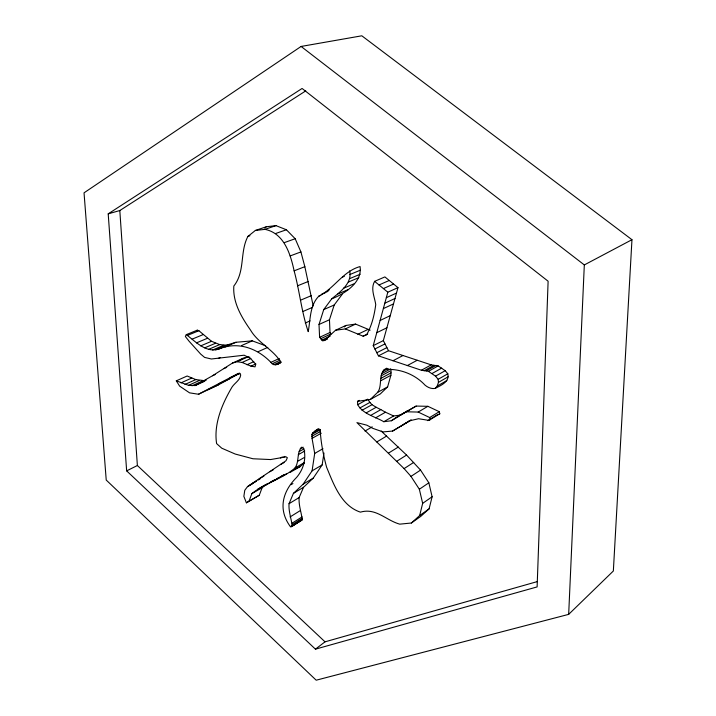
<?xml version="1.0" encoding="UTF-8"?>
<svg xmlns="http://www.w3.org/2000/svg" width="716" height="716" viewBox="0 0 716 716"><rect width="100%" height="100%" fill="white"/><g stroke="black" fill="none" stroke-linecap="round" stroke-linejoin="round"><path stroke-width="1.07" d="M327.105 339.303L322.809 340.798L319.605 337.325L319.014 324.464L323.73 309.589L331.705 298.849C344.566 293.775 362.448 282.659 360.076 266.558C343.045 271.23 334.22 288.494 318.844 296.147C309.589 305.49 310.52 319.613 308.22 331.642C301.508 311.916 299.601 290.929 294.124 270.836C290.481 254.046 284.216 233.326 264.983 229.353L255.361 230.463L247.906 236.432C239.618 251.996 245.382 271.516 233.828 286.033C232.655 302.403 241.453 317.134 250.484 330.022C258.082 343.036 273.208 349.498 280.815 362.072C278.81 364.355 274.89 365.876 272.232 363.773C258.458 348.629 238.285 340.771 218.631 349.113C205.698 353.086 195.459 341.371 186.285 334.649L185.346 336.475L189.069 341.21L200.677 354.089L204.615 357.409L211.381 358.993L244.138 355.208L250.296 358.224L255.746 364.229L255.03 366.843L250.958 366.145L242.097 362.457L237.094 361.723L232.449 363.075L212.536 375.739L195.182 385.566L188.55 385.351L176.279 380.831L187.144 376.007L195.799 379.578L204.901 380.742M399.367 416.059L391.321 420.766L383.803 421.715C374.987 416.542 363.101 414.161 357.705 404.701L357.49 401.363L370.288 399.474L377.645 392.35C382.935 385.45 377.466 372.15 386.792 368.167M370.288 399.474L380.286 393.961L387.616 386.891L390.882 375.3L391.115 370.539L381.118 375.864M568.674 614.364L584.319 264.929L301.096 46.45L84.041 192.828L106.228 480.06L316.186 680.2L568.674 614.364L613.352 570.992L631.96 239.699L361.822 35.8L301.096 46.45M256.256 481.116L247.494 486.638L244.774 490.299L243.861 496.358L246.385 502.811L249.007 501.218L251.844 493.637C264.929 483.049 282.328 478.932 295.019 467.978C299.431 461.704 296.531 453.174 301.454 447.214L303.745 448.467C306.564 458.732 303.441 469.41 296.603 477.42C282.435 491.552 277.701 509.55 290.436 526.699L291.672 526.609L302.259 519.744C301.364 512.352 298.563 505.263 299.127 497.566L303.539 487.292L313.259 478.109L322.155 464.917L323.981 453.031M291.672 526.609L292.244 526.063C291.322 518.608 288.485 511.466 289.04 503.706L293.435 493.36L303.172 484.132L312.078 470.86L314.691 453.443L312.051 438.362L311.934 434.388L312.856 432.822L317.6 429.09L320.159 429.493C320.822 442.291 323.256 454.866 326.603 467.226C333.692 484.276 341.174 505.765 360.408 512.146C375.998 507.572 385.888 520.299 399.752 524.157L411.369 523.011L420.838 516.308L429.09 508.87L432.115 496.779L428.848 482.808L420.56 470.09L406.581 455.063L381.172 431.032M411.369 523.011L419.657 515.538L422.664 503.348L419.352 489.252L410.984 476.391L404.093 468.613L356.926 422.619L366.825 425.179L372.687 428.311L383.006 431.909L392.547 431.077L411.065 420.05L392.547 431.077M384.062 369.599C399.116 368.167 414.716 374.02 425.053 385.163C427.864 387.526 431.506 389.083 435.212 388.412L437.216 386.085L438.452 382.371L438.147 379.301L435.525 376.168L428.437 371.327L421.411 370.244L378.442 355.852L373.233 345.64L387.812 292.2L397.98 287.635L384.895 276.913L374.62 281.352C370.36 288.781 374.629 296.934 375.739 304.613C374.361 315.076 371.855 325.556 366.61 334.802L363.11 336.189L345.291 328.913L335.536 330.255L324.276 340.628M435.212 388.412C440.814 385.414 449.863 381.852 447.813 373.797L445.2 370.691L438.174 365.912L431.193 364.865L388.502 350.715L383.346 340.61L397.98 287.635M320.446 338.847L330.846 334.005L330.013 332.501L329.467 319.766L334.193 305.007L342.159 294.348M246.385 502.811L259.264 495.239L262.119 487.703L267.131 483.927M331.705 298.849C340.073 291.833 352.478 283.411 349.641 270.836M196.793 331.087L197.258 330.174L198.896 330.729L211.533 341.29L219.705 344.593L226.498 345.184L236.003 342.266L252.283 340.861L265.672 345.792M344.36 326.917L345.882 325.458L355.592 324.097L370.154 330.148M289.917 472.506L300.094 466.617L304.461 462.751M264.723 228.064L266.37 226.748L275.946 225.63L286.418 229.764L295.18 238.732L300.917 251.925L304.837 266.674L313.214 305.947M315.443 649.161L537.116 586.914L548.116 281.218L302.089 88.462L108.206 213.842L126.651 470.868L315.443 649.161L325.028 641.831L537.125 581.643M419.657 515.538L429.09 508.87M422.664 503.348L432.115 496.779M252.515 483.246L285.997 460.746L287.358 457.73L286.06 456.853L270.612 459.556L252.972 458.768L235.188 454.034L221.745 448.189L216.608 443.589C213.565 423.908 222.202 403.752 232.047 387.034C234.732 382.962 240.093 380.214 240.71 374.987L239.95 373.573L236.02 374.602L198.484 394.248L189.561 392.842L179.644 386.13L176.279 380.831M419.352 489.252L428.848 482.808M391.321 420.766L397.827 416.372L416.166 406.07L427.873 406.312L439.284 411.7L439.785 413.794L428.866 420.399L418.583 418.726L409.31 420.865L401.3 425.877M401.148 415.012L407.628 410.635M410.984 476.391L420.56 470.09M404.093 468.613L413.732 462.393M108.206 213.842L119.814 210.549L305.759 90.878M239.708 360.479L243.171 358.251L247.808 356.899L249.795 357.186M292.244 526.063L302.259 519.744M396.879 461.193L406.581 455.063M292.218 524.64L302.233 518.33M290.436 526.699L293.175 524.971M296.818 522.68L299.548 520.953M290.911 526.707L301.687 520.281M292.083 523.19L302.116 516.898M290.078 516.934L300.129 510.687M388.564 453.076L398.32 447.044M289.04 503.706L299.127 497.566M427.712 420.632L437.333 414.77M397.827 416.372L406.402 411.79L418.18 412.067L429.663 417.544L439.284 411.7M376.786 441.96L386.631 436.062M293.435 493.36L303.539 487.292M303.172 484.132L313.259 478.109M418.18 412.067L427.873 406.312M291.081 484.651L292.925 483.56M312.078 470.86L322.155 464.917M406.402 411.79L416.166 406.07M249.007 501.218L259.264 495.239M364.99 431.05L372.222 426.852M383.803 421.715L393.666 415.969L400.083 415.146M257.715 489.216L266.11 484.374M295.019 467.978L304.264 462.643M265.269 485.385L275.508 479.469L270.8 481.859M437.216 386.085L446.865 380.509M273.601 480.821L283.822 474.914L280.126 476.937M251.844 493.637L262.119 487.703M282.086 476.292L286.722 473.616M438.452 382.371L448.109 376.831M314.691 453.443L322.97 448.69M297.793 461.229L304.273 457.524M375.551 417.893L385.468 412.21L393.666 415.969M438.478 414.546L439.785 413.794M428.866 420.399L430.173 419.648L429.663 417.544M438.147 379.301L447.813 373.797M259.21 478.798L263.882 476.149M370.915 415.28L380.858 409.624L385.468 412.21M258.127 480.051L259.998 478.986M249.911 484.839L256.471 481.107M247.494 486.638L252.184 483.971M435.525 376.168L445.2 370.691M280.43 464.603L284.154 462.5M298.295 454.669L304.783 450.999M269.744 471.772L273.476 469.651M299.118 451.644L303.754 449.03M300.335 448.717L303.11 447.151M366.207 412.89L376.186 407.27L380.858 409.624M280.457 457.989L282.319 456.942M432.017 373.537L441.727 368.096M282.99 457.47L284.852 456.423M361.992 410.286L371.998 404.701L376.186 407.27M312.051 438.362L321.296 433.207M311.782 436.295L320.115 431.667M428.437 371.327L438.174 365.912M314.879 431.032L318.584 428.982M424.14 370.745L433.905 365.348M312.856 432.822L319.336 429.242M426.378 370.781L436.134 365.384M311.934 434.388L320.267 429.77M359.88 407.959L369.904 402.41L371.998 404.701M421.411 370.244L431.193 364.865M377.645 392.35L387.616 386.891M357.705 404.701L367.747 399.179L369.904 402.41M276.43 478.968L278.282 477.957M357.49 401.363L359.316 400.36M198.484 394.248L218.55 384.778L239.762 373.287M380.903 380.67L390.882 375.3M381.019 378.272L391.017 372.92M407.288 365.59L417.168 360.282M381.61 373.707L390.694 368.883M382.666 371.47L388.126 368.588M584.319 264.929L631.96 239.699M392.941 360.783L402.902 355.566M378.442 355.852L388.502 350.715M376.777 352.737L386.855 347.636M374.799 349.023L384.904 343.957M126.651 470.868L137.374 465.507L119.814 210.549M373.233 345.64L383.346 340.61M376.795 332.68L386.926 327.758M295.216 468.98L300.094 466.617M363.11 336.189L367.738 333.96M357.839 334.291L368.069 329.396M380.16 320.446L390.301 315.631M277.629 364.238L280.502 362.887M322.809 340.798L327.534 338.587M273.888 364.677L280.6 361.526M275.562 364.838L281.307 362.135M345.291 328.913L355.592 324.097M321.636 340.19L330.139 336.216M272.232 363.773L279.911 360.184M383.409 308.587L393.558 303.879M270.675 362.475L279.321 358.447M230.006 377.726L239.717 373.242M218.81 383.758L229.514 378.791M319.605 337.325L330.013 332.501M335.536 330.255L345.882 325.458M207.819 389.755L218.55 384.778M250.958 366.145L255.791 363.916M236.02 374.602L238.929 373.26M384.877 303.154L395.035 298.491M246.993 364.748L253.777 361.652M191.969 385.799L202.762 380.894M386.345 297.686L396.503 293.068M201.312 382.398L206.208 380.169M195.182 385.566L204.006 381.556M188.55 385.351L199.361 380.465M212.536 375.739L215.471 374.414M242.097 362.457L250.842 358.492M184.979 384.447L195.799 379.578M232.449 363.075L243.171 358.251M258.109 351.717L267.793 347.358M319.014 324.464L329.467 319.766M237.094 361.723L247.808 356.899M223.777 368.668L226.704 367.344M180.969 382.872L191.816 378.021M305.293 323.005L310.082 320.884M383.4 288.575L393.603 284.046M218.371 358.394L220.331 357.535M379.006 284.959L389.244 280.475M241.543 345.568L252.283 340.861M323.73 309.589L334.193 305.007M218.631 349.113L229.451 344.441M225.2 346.938L236.003 342.266M212.661 349.999L223.499 345.336M302.85 311.523L312.453 307.388M215.677 349.856L226.498 345.184M208.857 349.247L219.705 344.593M337.916 293.972L348.352 289.506M343.403 288.306L353.829 283.876M204.686 347.869L215.561 343.241M200.641 345.891L211.533 341.29M318.844 296.147L320.759 295.332M327.436 290.687L329.342 289.882M348.45 282.023L358.859 277.638M324.223 292.96L328.044 291.349M321.368 294.365L325.198 292.755M196.39 342.901L207.309 338.337M300.613 300.156L311.218 295.708M349.838 278.56L360.246 274.201M192.13 339.142L203.067 334.623M342.445 277.119L344.351 276.331M349.829 274.55L360.255 270.236M187.923 335.204L198.896 330.729M186.285 334.649L197.258 330.174M297.543 285.809L308.202 281.495M294.124 270.836L304.837 266.674M290.141 255.943L300.917 251.925M284.341 242.617L295.18 238.732M275.517 233.55L286.418 229.764M247.906 236.432L249.911 235.743M264.983 229.353L275.946 225.63M255.361 230.463L266.37 226.748M300.46 520.38L300.935 520.389M374.62 281.352L387.812 292.2M137.374 465.507L325.028 641.831"/></g></svg>
